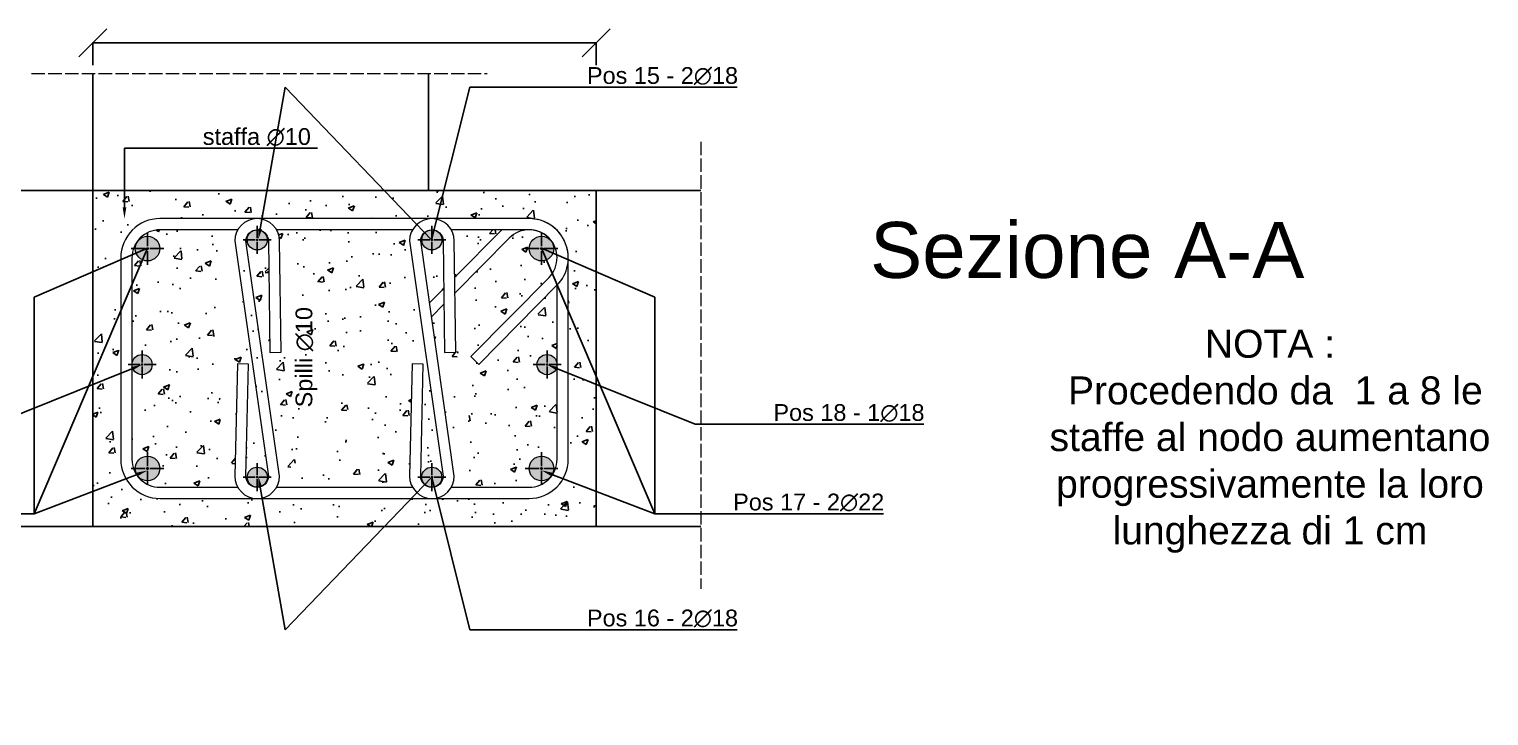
# Model space of a CAD drawing. Header units: millimetres. Extents: x -455371 to 117772, y -78417 to 116564.
# Drawn here: x -332872 to -331568, y 112592 to 113205 of the extents above; entities that cross this region are included whole.
import ezdxf
from ezdxf import colors
from ezdxf.entities.mleader import LeaderData, LeaderLine
from ezdxf.math import Vec2, Vec3

# ---------------------------------------------------------------- set-up
doc = ezdxf.new("R2010")
doc.units = ezdxf.units.MM
doc.linetypes.add('ACAD_ISO02W100', pattern=[15, 12, -3])
doc.linetypes.add('CENTER2', pattern=[28.575, 19.05, -3.175, 3.175, -3.175])
doc.layers.get('0').update_dxf_attribs({"color": 255})
for name, color, linetype, lineweight in [('armature', 5, 'Continuous', 18), ('Cls', 7, 'Continuous', 25), ('quote', 5, 'Continuous', 15), ('RETINO ARMATURE', 253, 'Continuous', 15), ('Scritte', 7, 'Continuous', 15), ('staffe', 10, 'Continuous', 15), ('tratteggio 1 a 50', 230, 'ACAD_ISO02W100', 15)]:
    doc.layers.add(name, color=color, linetype=linetype, lineweight=lineweight)
doc.layers.add('RETINI', color=253, linetype='Continuous')
doc.styles.get("Standard").update_dxf_attribs({"font": 'arial.ttf'})
doc.dimstyles.new('scala 1 a 10', dxfattribs={"dimtxt": 15, "dimasz": 25, "dimexe": 0.183, "dimexo": 0.1, "dimgap": 20, "dimtad": 2, "dimdec": 0, "dimlfac": 0.1, "dimzin": 0, "dimdsep": 46, "dimtxsty": 'Standard', "dimblk": 'OBLIQUE', "dimcen": -25, "dimadec": 0, "dimazin": 0, "dimtfac": 1, "dimtdec": 0, "dimtofl": 0, "dimtmove": 0, "dimatfit": 3, "dimfxl": 20, "dimfxlon": 1, "dimtolj": 1, "dimtzin": 0, "dimarcsym": 0})
pattern_1 = [(50, (8515.25, 50934.523), (54.6554007, -4.7817257), [5.715, -62.865]), (355, (8515.25, 50934.523), (-10.573026, 57.317054), [4.572, -50.292175]), (100.451445, (8519.805, 50934.125), (44.082374, 52.5353256), [4.857003, -53.427073]), (46.1842, (8515.25, 50949.76), (81.323712, -12.612698), [8.5725, -94.2975]), (96.635558, (8522.03, 50948.71), (71.22124, 74.227837), [7.285507, -80.140682]), (351.18415, (8515.25, 50949.76), (71.22124, 74.227837), [6.85799, -75.43792]), (21, (8522.87, 50945.953), (45.4843174, -30.6795595), [5.715, -62.865]), (326, (8522.87, 50945.953), (18.5406085, 55.25639), [4.572, -50.292]), (71.451445, (8526.66, 50943.396), (64.024926, 24.576831), [4.857003, -53.426981]), (37.5, (8515.25, 50934.523), (0.926581, 25.3665117), [0, -49.6824, 0, -51.054, 0, -50.4825]), (7.5, (8515.25, 50934.523), (20.0458988, 30.0541724), [0, -29.1084, 0, -48.5394, 0, -19.2405]), (327.5, (8498.258, 50934.523), (40.6771786, -1.7186232), [0, -19.05, 0, -59.436, 0, -78.867]), (317.5, (8490.638, 50934.523), (44.4387544, 7.6279473), [0, -24.765, 0, -39.4716, 0, -56.007])]

# ---------------------------------------------------------------- blocks, each defined once
blk = doc.blocks.new('*U2385')
at = {"layer": 'Cls', "color": 0, "linetype": 'CENTER2', "transparency": 16777216}
for p, q in [((0, 2.2), (0, 14.5)), ((-14.5, 0), (-2.2, 0)), ((2.2, 0), (14.5, 0)), ((0, -14.5), (0, -2.2))]:
    blk.add_line(p, q, dxfattribs=at)
at = {"layer": 'Cls', "color": 0, "linetype": 'Continuous', "transparency": 16777216}
for p, q in [((-1.1, 0), (1.1, 0)), ((0, -1.1), (0, 1.1))]:
    blk.add_line(p, q, dxfattribs=at)
blk = doc.blocks.new('*U2386')
at = {"layer": 'Cls', "color": 0, "linetype": 'CENTER2', "transparency": 16777216}
for p, q in [((-12.5, 0), (-1.8, 0)), ((0, 1.8), (0, 12.5)), ((1.8, 0), (12.5, 0)), ((0, -12.5), (0, -1.8))]:
    blk.add_line(p, q, dxfattribs=at)
at = {"layer": 'Cls', "color": 0, "linetype": 'Continuous', "transparency": 16777216}
for p, q in [((-0.9, 0), (0.9, 0)), ((0, -0.9), (0, 0.9))]:
    blk.add_line(p, q, dxfattribs=at)
blk = doc.blocks.new('*U2387')
at = {"layer": 'Cls', "color": 0, "linetype": 'CENTER2', "transparency": 16777216}
for p, q in [((-12.5, 0), (-1.8, 0)), ((0, 1.8), (0, 12.5)), ((1.8, 0), (12.5, 0)), ((0, -12.5), (0, -1.8))]:
    blk.add_line(p, q, dxfattribs=at)
at = {"layer": 'Cls', "color": 0, "linetype": 'Continuous', "transparency": 16777216}
for p, q in [((-0.9, 0), (0.9, 0)), ((0, -0.9), (0, 0.9))]:
    blk.add_line(p, q, dxfattribs=at)
blk = doc.blocks.new('*U2388')
at = {"layer": 'Cls', "color": 0, "linetype": 'CENTER2', "transparency": 16777216}
for p, q in [((-12.5, 0), (-1.8, 0)), ((0, 1.8), (0, 12.5)), ((1.8, 0), (12.5, 0)), ((0, -12.5), (0, -1.8))]:
    blk.add_line(p, q, dxfattribs=at)
at = {"layer": 'Cls', "color": 0, "linetype": 'Continuous', "transparency": 16777216}
for p, q in [((-0.9, 0), (0.9, 0)), ((0, -0.9), (0, 0.9))]:
    blk.add_line(p, q, dxfattribs=at)
blk = doc.blocks.new('*U2389')
at = {"layer": 'Cls', "color": 0, "linetype": 'CENTER2', "transparency": 16777216}
for p, q in [((0, 2.2), (0, 14.5)), ((-14.5, 0), (-2.2, 0)), ((2.2, 0), (14.5, 0)), ((0, -14.5), (0, -2.2))]:
    blk.add_line(p, q, dxfattribs=at)
at = {"layer": 'Cls', "color": 0, "linetype": 'Continuous', "transparency": 16777216}
for p, q in [((-1.1, 0), (1.1, 0)), ((0, -1.1), (0, 1.1))]:
    blk.add_line(p, q, dxfattribs=at)
blk = doc.blocks.new('*U2390')
at = {"layer": 'Cls', "color": 0, "linetype": 'CENTER2', "transparency": 16777216}
for p, q in [((-12.5, 0), (-1.8, 0)), ((0, 1.8), (0, 12.5)), ((1.8, 0), (12.5, 0)), ((0, -12.5), (0, -1.8))]:
    blk.add_line(p, q, dxfattribs=at)
at = {"layer": 'Cls', "color": 0, "linetype": 'Continuous', "transparency": 16777216}
for p, q in [((-0.9, 0), (0.9, 0)), ((0, -0.9), (0, 0.9))]:
    blk.add_line(p, q, dxfattribs=at)
blk = doc.blocks.new('*U2376')
at = {"layer": 'Cls', "color": 0, "linetype": 'CENTER2', "transparency": 16777216}
for p, q in [((0, 2.2), (0, 14.5)), ((-14.5, 0), (-2.2, 0)), ((2.2, 0), (14.5, 0)), ((0, -14.5), (0, -2.2))]:
    blk.add_line(p, q, dxfattribs=at)
at = {"layer": 'Cls', "color": 0, "linetype": 'Continuous', "transparency": 16777216}
for p, q in [((-1.1, 0), (1.1, 0)), ((0, -1.1), (0, 1.1))]:
    blk.add_line(p, q, dxfattribs=at)
blk = doc.blocks.new('*U2377')
at = {"layer": 'Cls', "color": 0, "linetype": 'CENTER2', "transparency": 16777216}
for p, q in [((-12.5, 0), (-1.8, 0)), ((0, 1.8), (0, 12.5)), ((1.8, 0), (12.5, 0)), ((0, -12.5), (0, -1.8))]:
    blk.add_line(p, q, dxfattribs=at)
at = {"layer": 'Cls', "color": 0, "linetype": 'Continuous', "transparency": 16777216}
for p, q in [((-0.9, 0), (0.9, 0)), ((0, -0.9), (0, 0.9))]:
    blk.add_line(p, q, dxfattribs=at)
blk = doc.blocks.new('*U2383')
at = {"layer": 'Cls', "color": 0, "linetype": 'CENTER2', "transparency": 16777216}
for p, q in [((-12.5, 0), (-1.8, 0)), ((0, 1.8), (0, 12.5)), ((1.8, 0), (12.5, 0)), ((0, -12.5), (0, -1.8))]:
    blk.add_line(p, q, dxfattribs=at)
at = {"layer": 'Cls', "color": 0, "linetype": 'Continuous', "transparency": 16777216}
for p, q in [((-0.9, 0), (0.9, 0)), ((0, -0.9), (0, 0.9))]:
    blk.add_line(p, q, dxfattribs=at)
blk = doc.blocks.new('*U2384')
at = {"layer": 'Cls', "color": 0, "linetype": 'CENTER2', "transparency": 16777216}
for p, q in [((0, 2.2), (0, 14.5)), ((-14.5, 0), (-2.2, 0)), ((2.2, 0), (14.5, 0)), ((0, -14.5), (0, -2.2))]:
    blk.add_line(p, q, dxfattribs=at)
at = {"layer": 'Cls', "color": 0, "linetype": 'Continuous', "transparency": 16777216}
for p, q in [((-1.1, 0), (1.1, 0)), ((0, -1.1), (0, 1.1))]:
    blk.add_line(p, q, dxfattribs=at)
blk = doc.blocks.new('_Oblique')
at = {"color": 0, "linetype": 'ByBlock', "lineweight": -2}
blk.add_line((-0.5, -0.5), (0.5, 0.5), dxfattribs=at)
blk = doc.blocks.new('*D2414')
at = {"layer": 'Defpoints', "color": 0, "transparency": 16777216}
for p in [(-332815.4, 113060.7), (-333160, 112760.7), (-332815.4, 112760.7)]:
    blk.add_point(p, dxfattribs=at)
at = {"layer": 'quote', "color": 0, "lineweight": -2, "transparency": 16777216}
for p, q in [((-333140, 113060.7), (-333160.2, 113060.7)), ((-333160, 113060.7), (-333160, 112760.7)), ((-333140, 112760.7), (-333160.2, 112760.7))]:
    blk.add_line(p, q, dxfattribs=at)
at = {"layer": 'quote', "color": 0, "lineweight": -2, "transparency": 16777216, "xscale": 25, "yscale": 25, "zscale": 25}
for p, rotation in [((-333160, 113060.7), 90), ((-333160, 112760.7), 270)]:
    blk.add_blockref('_Oblique', p, dxfattribs=dict(at, rotation=rotation))
at = {"layer": 'quote', "color": 0, "transparency": 16777216, "insert": (-333187.7, 112910.7), "char_height": 15, "attachment_point": 5, "rotation": 90}
blk.add_mtext('\\A1;30', dxfattribs=at)
blk = doc.blocks.new('*D2415')
at = {"layer": 'Defpoints', "color": 0, "transparency": 16777216}
for p in [(-332365.4, 113192.8), (-332815.4, 113060.7), (-332365.4, 113060.7)]:
    blk.add_point(p, dxfattribs=at)
at = {"layer": 'quote', "color": 0, "lineweight": -2, "transparency": 16777216}
for p, q in [((-332815.4, 113172.8), (-332815.4, 113193)), ((-332815.4, 113192.8), (-332365.4, 113192.8)), ((-332365.4, 113172.8), (-332365.4, 113193))]:
    blk.add_line(p, q, dxfattribs=at)
at = {"layer": 'quote', "color": 0, "lineweight": -2, "transparency": 16777216, "xscale": 25, "yscale": 25, "zscale": 25, "rotation": 180}
blk.add_blockref('_Oblique', (-332815.4, 113192.8), dxfattribs=at)
at = {"layer": 'quote', "color": 0, "lineweight": -2, "transparency": 16777216, "xscale": 25, "yscale": 25, "zscale": 25}
blk.add_blockref('_Oblique', (-332365.4, 113192.8), dxfattribs=at)
at = {"layer": 'quote', "color": 0, "transparency": 16777216, "insert": (-332590.4, 113220.5), "char_height": 15, "attachment_point": 5}
blk.add_mtext('\\A1;45', dxfattribs=at)

msp = doc.modelspace()

# ---------------------------------------------------------------- hatches: boundary and pattern name
at = {"layer": 'RETINI'}
h = msp.add_hatch(dxfattribs=at)
h.set_pattern_fill('AR-CONC', color=256, scale=0.3)
h.set_pattern_definition(pattern_1)
h.paths.add_polyline_path([(-332365.4, 113060.7), (-332515.4, 113060.7), (-332815.4, 113060.7), (-332815.4, 112760.7), (-332365.4, 112760.7)])
h.paths.add_polyline_path([(-332390.4, 113000.7), (-332390.4, 112820.7, -0.414214), (-332425.4, 112785.7), (-332755.4, 112785.7, -0.414214), (-332790.4, 112820.7), (-332790.4, 113000.7, -0.414214), (-332755.4, 113035.7), (-332425.4, 113035.7, -0.414214)], flags=16)
h.paths.add_polyline_path([(-332755.5, 113008.9, -1), (-332777.5, 113008.9, -1)], flags=0)
h.paths.add_polyline_path([(-332762.4, 112905.3, -1), (-332780.4, 112905.3, -1)], flags=0)
h.paths.add_polyline_path([(-332755.5, 112812.5, -1), (-332777.5, 112812.5, -1)], flags=0)
h = msp.add_hatch(dxfattribs=at)
h.set_pattern_fill('AR-CONC', color=256, scale=0.3)
h.set_pattern_definition(pattern_1)
h.paths.add_polyline_path([(-332701.5, 113000.7, -0.201566), (-332691, 113025.7), (-332755.4, 113025.7, 0.236232), (-332775.3, 113015.5, -0.722577), (-332755.5, 113008.9, -1), (-332777.5, 113008.9, -0.16273), (-332775.5, 113015.6, 0.161051), (-332780.4, 113000.7), (-332780.4, 112905.3, -1), (-332762.4, 112905.3, -1), (-332780.4, 112905.3), (-332780.4, 112820.7, 0.160357), (-332775.3, 112805.9, -0.161051), (-332777.5, 112812.5, -1), (-332755.5, 112812.5, -0.745706), (-332775.5, 112805.8, 0.23733), (-332755.4, 112795.7), (-332691, 112795.7, -0.201566), (-332701.5, 112820.7)])
h.paths.add_polyline_path([(-332400.4, 112905.3, -1), (-332418.4, 112905.3, -1), (-332400.4, 112905.3), (-332400.4, 112976.2), (-332470.5, 112905.4), (-332477.6, 112912.4), (-332407.6, 112983.1, 0.368329), (-332405.5, 113015.5, -0.161051), (-332403.3, 113008.9, -1), (-332425.3, 113008.9, -0.745706), (-332405.3, 113015.6, 0.465059), (-332443.5, 113018), (-332479.2, 112981.8), (-332479.2, 112820.7, -0.201566), (-332489.7, 112795.7), (-332425.4, 112795.7, 0.236232), (-332405.5, 112805.9, -0.722577), (-332425.3, 112812.5, -1), (-332403.3, 112812.5, -0.16273), (-332405.3, 112805.8, 0.161051), (-332400.4, 112820.7)])
h.paths.add_polyline_path([(-332449.9, 113025.7), (-332489.7, 113025.7, -0.201566), (-332479.2, 113000.7), (-332479.2, 112996.1)])
edge = h.paths.add_edge_path()
edge.add_line((-332688.4, 112808.6), (-332687.8, 112833.8))
edge.add_arc((-332666.5, 112820.7), 25, 148.3741, 209.0154)
edge = h.paths.add_edge_path()
edge.add_line((-332658.5, 112805.7), (-332665.8, 112857))
edge.add_line((-332665.8, 112857), (-332677.6, 112845.1))
edge.add_line((-332677.6, 112845.1), (-332678.5, 112805.7))
edge.add_arc((-332668.5, 112805.7), 10, 180.1907, 251.0639)
edge.add_arc((-332666.5, 112820.7), 25, 258.0563, 259.8929)
edge.add_arc((-332668.4, 112804.7), 9, 180, 253.5583, ccw=False)
edge.add_arc((-332668.4, 112804.7), 9, 0, 180, ccw=False)
edge.add_arc((-332668.4, 112804.7), 9, -86.6939, 0, ccw=False)
edge.add_arc((-332666.5, 112820.7), 25, 266.9715, 267.2915)
edge.add_arc((-332668.5, 112805.7), 10, 274.2839, 359.9959)
edge = h.paths.add_edge_path()
edge.add_line((-332492.3, 113012.7), (-332491.8, 112983.3))
edge.add_line((-332491.8, 112983.3), (-332489.2, 112985.9))
edge.add_line((-332489.2, 112985.9), (-332489.2, 113000.7))
edge.add_arc((-332514.2, 113000.7), 25, 0, 28.5029)
edge = h.paths.add_edge_path()
edge.add_line((-332512.6, 112948.1), (-332492.6, 112808.1))
edge.add_arc((-332514.2, 112820.7), 25, 329.7016, 360)
edge.add_line((-332489.2, 112820.7), (-332489.2, 112971.7))
edge.add_line((-332489.2, 112971.7), (-332491.6, 112969.3))
edge.add_line((-332491.6, 112969.3), (-332490.9, 112916.3))
edge.add_line((-332490.9, 112916.3), (-332500.9, 112916.1))
edge.add_line((-332500.9, 112916.1), (-332501.5, 112959.3))
edge.add_line((-332501.5, 112959.3), (-332512.6, 112948.1))
edge = h.paths.add_edge_path()
edge.add_arc((-332512.3, 113015.7), 10, 94.2831, 179.9965)
edge.add_line((-332522.3, 113015.7), (-332514.4, 112960.5))
edge.add_line((-332514.4, 112960.5), (-332501.7, 112973.3))
edge.add_line((-332501.7, 112973.3), (-332502.3, 113016.1))
edge.add_arc((-332512.3, 113015.7), 10, 2.3098, 71.0753)
edge.add_arc((-332514.2, 113000.7), 25, 78.064, 79.0599)
edge.add_arc((-332512.3, 113016.7), 9, 0, 71.756, ccw=False)
edge.add_arc((-332512.3, 113016.7), 9, -180, 0, ccw=False)
edge.add_arc((-332512.3, 113016.7), 9, 94.5074, 180, ccw=False)
edge.add_arc((-332514.2, 113000.7), 25, 87.2035, 87.2944)
edge = h.paths.add_edge_path()
edge.add_arc((-332512.3, 112805.7), 20, 180, 209.9999)
edge.add_line((-332529.6, 112795.7), (-332642, 112795.7))
edge.add_line((-332642, 112795.7), (-332571.7, 112866.8))
edge.add_line((-332571.7, 112866.8), (-332578.8, 112873.8))
edge.add_line((-332578.8, 112873.8), (-332648.4, 112803.5))
edge.add_arc((-332666.5, 112820.7), 25, 315.8055, 316.3607, ccw=False)
edge.add_arc((-332668.5, 112805.7), 20, 353.0289, 360)
edge.add_line((-332648.5, 112805.7), (-332657.1, 112865.9))
edge.add_line((-332657.1, 112865.9), (-332614.4, 112909))
edge.add_line((-332614.4, 112909), (-332621.5, 112916))
edge.add_line((-332621.5, 112916), (-332691.5, 112845.2))
edge.add_line((-332691.5, 112845.2), (-332691.5, 113000.7))
edge.add_arc((-332666.5, 113000.7), 25, 100.9401, 180, ccw=False)
edge.add_arc((-332668.5, 113016.7), 9, 108.244, 445.4926)
edge.add_arc((-332666.5, 113000.7), 25, 92.7056, 92.7965, ccw=False)
edge.add_arc((-332668.5, 113015.7), 10, 2.3098, 85.7169, ccw=False)
edge.add_line((-332658.5, 113016.1), (-332657.1, 112916.1))
edge.add_line((-332657.1, 112916.1), (-332647.1, 112916.3))
edge.add_line((-332647.1, 112916.3), (-332648.5, 113015.7))
edge.add_arc((-332668.5, 113015.7), 20, 0, 30.0001)
edge.add_line((-332651.1, 113025.7), (-332529.6, 113025.7))
edge.add_arc((-332512.3, 113015.7), 20, 149.9999, 180)
edge.add_line((-332532.3, 113015.7), (-332502.3, 112805.7))
edge.add_arc((-332512.3, 112805.7), 10, 288.9089, 359.9959, ccw=False)
edge.add_arc((-332514.2, 112820.7), 25, 280.1071, 281.9266, ccw=False)
edge.add_arc((-332512.4, 112804.7), 9, 286.4417, 626.6939)
edge.add_arc((-332514.2, 112820.7), 25, 272.7045, 273.0285, ccw=False)
edge.add_arc((-332512.3, 112805.7), 10, 180.1907, 265.7223, ccw=False)
edge.add_line((-332522.3, 112805.7), (-332520, 112905.7))
edge.add_line((-332520, 112905.7), (-332530, 112905.9))
edge.add_line((-332530, 112905.9), (-332532.3, 112805.7))
at = {"layer": 'RETINO ARMATURE'}
h = msp.add_hatch(color=256, dxfattribs=at)
h.dxf.hatch_style = 1
h.paths.add_polyline_path([(-332755.5, 113008.9, 1), (-332777.5, 113008.9, 1)])
h = msp.add_hatch(color=256, dxfattribs=at)
h.dxf.hatch_style = 1
h.paths.add_polyline_path([(-332659.5, 113016.7, 1), (-332677.5, 113016.7, 1)])
h = msp.add_hatch(color=256, dxfattribs=at)
h.dxf.hatch_style = 1
h.paths.add_polyline_path([(-332503.3, 113016.7, 1), (-332521.3, 113016.7, 1)])
h = msp.add_hatch(color=256, dxfattribs=at)
h.dxf.hatch_style = 1
h.paths.add_polyline_path([(-332403.3, 113008.9, 1), (-332425.3, 113008.9, 1)])
h = msp.add_hatch(color=256, dxfattribs=at)
h.dxf.hatch_style = 1
h.paths.add_polyline_path([(-332762.4, 112905.3, 1), (-332780.4, 112905.3, 1)])
h = msp.add_hatch(color=256, dxfattribs=at)
h.dxf.hatch_style = 1
h.paths.add_polyline_path([(-332755.5, 112812.5, 1), (-332777.5, 112812.5, 1)])
h.paths.add_polyline_path([(-332659.4, 112804.7, 1), (-332677.4, 112804.7, 1)])
h.paths.add_polyline_path([(-332503.4, 112804.7, 1), (-332521.4, 112804.7, 1)])
h.paths.add_polyline_path([(-332403.3, 112812.5, 1), (-332425.3, 112812.5, 1)])
h.paths.add_polyline_path([(-332400.4, 112905.3, 1), (-332418.4, 112905.3, 1)])

# ---------------------------------------------------------------- linework, layer by layer
at = {"layer": 'armature'}
for centre, radius in [((-332766.5, 113008.9), 11), ((-332668.5, 113016.7), 9), ((-332512.3, 113016.7), 9), ((-332414.3, 113008.9), 11), ((-332771.4, 112905.3), 9), ((-332409.4, 112905.3), 9), ((-332766.5, 112812.5), 11), ((-332668.4, 112804.7), 9), ((-332512.4, 112804.7), 9), ((-332414.3, 112812.5), 11)]:
    msp.add_circle(centre, radius, dxfattribs=at)
at = {"layer": 'Cls'}
for points in [[(-332815.4, 113165.3), (-332815.4, 113060.7)], [(-332515.4, 113165.3), (-332515.4, 113060.7)], [(-332908.8, 113060.7), (-332815.4, 113060.7)], [(-332815.4, 113060.7), (-332815.4, 112760.7), (-332365.4, 112760.7), (-332365.4, 113060.7), (-332815.4, 113060.7), (-332815.4, 112910.7)], [(-332272, 113060.7), (-332365.4, 113060.7)], [(-332815.4, 112760.7), (-332908.8, 112760.7)], [(-332365.4, 112760.7), (-332272, 112760.7)]]:
    msp.add_lwpolyline(points, dxfattribs=at)
at = {"layer": 'staffe'}
for points in [[(-332790.4, 113000.7), (-332790.4, 112820.7, 0.414214), (-332755.4, 112785.7), (-332425.4, 112785.7, 0.414214), (-332390.4, 112820.7), (-332390.4, 113000.7, 0.414214), (-332425.4, 113035.7), (-332755.4, 113035.7, 0.414214)], [(-332678.5, 112805.7), (-332676.2, 112905.7), (-332686.2, 112905.9), (-332688.5, 112805.7, 0.666247), (-332688.5, 112805.7, 1), (-332648.5, 112805.7), (-332678.5, 113015.7, -0.980013), (-332658.5, 113016.1), (-332657.1, 112916.1), (-332647.1, 112916.3), (-332648.5, 113015.7, 0.666247), (-332648.5, 113015.7, 1), (-332688.5, 113015.7), (-332658.5, 112805.7, -0.998301)], [(-332522.3, 112805.7), (-332520, 112905.7), (-332530, 112905.9), (-332532.3, 112805.7, 0.666247), (-332532.3, 112805.7, 1), (-332492.3, 112805.7), (-332522.3, 113015.7, -0.980013), (-332502.3, 113016.1), (-332500.9, 112916.1), (-332490.9, 112916.3), (-332492.3, 113015.7, 0.666247), (-332492.3, 113015.7, 1), (-332532.3, 113015.7), (-332502.3, 112805.7, -0.998301)]]:
    msp.add_lwpolyline(points, format="xyb", close=True, dxfattribs=at)
for points in [[(-332407.2, 112983.5), (-332477.6, 112912.4), (-332470.5, 112905.4), (-332400.5, 112976.1, 0.666247), (-332425.4, 113035.7, 0.666247)], [(-332685.8, 113025.7), (-332755.4, 113025.7, 0.414214), (-332780.4, 113000.7), (-332780.4, 112820.7, 0.414214), (-332755.4, 112795.7), (-332685.8, 112795.7)], [(-332400.4, 113000.7, 0.414214), (-332425.4, 113025.7), (-332495, 113025.7)], [(-332495, 112795.7), (-332425.4, 112795.7, 0.414214), (-332400.4, 112820.7), (-332400.4, 112976.2)]]:
    msp.add_lwpolyline(points, format="xyb", dxfattribs=at)
for points in [[(-332668.4, 113025.7), (-332668.5, 113025.7)], [(-332529.6, 113025.7), (-332651.1, 113025.7)], [(-332512.3, 113025.7), (-332512.3, 113025.7)], [(-332449.9, 113025.7), (-332491.8, 112983.3)], [(-332491.6, 112969.3), (-332443.2, 113018.3)], [(-332501.7, 112973.3), (-332514.4, 112960.5)], [(-332512.6, 112948.1), (-332501.5, 112959.3)], [(-332668.5, 112795.7), (-332668.4, 112795.7)], [(-332651.1, 112795.7), (-332529.6, 112795.7)], [(-332512.4, 112795.7), (-332512.3, 112795.7)]]:
    msp.add_lwpolyline(points, dxfattribs=at)
msp.add_arc((-332425.4, 113000.7), 25, 315.3064, 135.3064, dxfattribs=at)
at = {"layer": 'tratteggio 1 a 50'}
for points in [[(-332870.2, 113165.3), (-332462.8, 113165.3)], [(-332272, 113104.4), (-332272, 112705)]]:
    msp.add_lwpolyline(points, dxfattribs=at)

# ---------------------------------------------------------------- block references
at = {"layer": 'Cls', "linetype": 'CENTER2'}
for name, p in [('*U2376', (-332766.5, 113008.9)), ('*U2377', (-332668.5, 113016.7)), ('*U2383', (-332512.3, 113016.7)), ('*U2384', (-332414.3, 113008.9)), ('*U2390', (-332771.4, 112905.3)), ('*U2386', (-332409.4, 112905.3)), ('*U2389', (-332766.5, 112812.5)), ('*U2385', (-332414.3, 112812.5)), ('*U2388', (-332668.4, 112804.7)), ('*U2387', (-332512.4, 112804.7))]:
    msp.add_blockref(name, p, dxfattribs=at)

# ---------------------------------------------------------------- texts
at = {"layer": 'quote', "insert": (-332634.2, 112867.1), "char_height": 15, "attachment_point": 1, "rotation": 90}
msp.add_mtext_dynamic_manual_height_columns('Spilli ∅10', width=172.003, gutter_width=12.5, heights=[34.7], dxfattribs=at)
at = {"layer": 'Scritte', "attachment_point": 1}
for s, width, insert, char_height in [('Sezione A-A', 923.094, (-332120.6, 113032.7), 50), ('\\pxqc;NOTA :\\P Procedendo da  1 a 8 le staffe al nodo aumentano progressivamente la loro lunghezza di 1 cm', 449.715, (-331988, 112936.4), 25)]:
    msp.add_mtext_dynamic_manual_height_columns(s, width=width, gutter_width=12.5, heights=[0], dxfattribs=dict(at, insert=insert, char_height=char_height))

# ---------------------------------------------------------------- dimensions: what is measured, and where the dimension line sits
at = {"layer": 'quote'}
for p2, distance, picture, middle in [((-332365.4, 113060.7), 132.1, '*D2415', (-332590.4, 113220.5)), ((-332815.4, 112760.7), -344.6, '*D2414', (-333187.7, 112910.7))]:
    dim = msp.add_aligned_dim(p1=(-332815.4, 113060.7), p2=p2, distance=distance, dimstyle='scala 1 a 10', dxfattribs=at)
    dim.commit()
    dim.dimension.update_dxf_attribs({"geometry": picture, "text_midpoint": middle})

# ---------------------------------------------------------------- leaders
ml = msp.add_multileader_mtext('Standard', dxfattribs=at)
ml.set_content('Pos 15 - 2∅18', color=256)
ml.set_leader_properties()
ml.build(insert=Vec2(0, 0))
ml.multileader.update_dxf_attribs({"text_left_attachment_type": 6, "text_right_attachment_type": 6, "dogleg_length": 20, "arrow_head_size": 10})
ctx = ml.context
ctx.base_point, ctx.char_height, ctx.arrow_head_size, ctx.landing_gap_size, ctx.plane_origin = Vec3(-332423.7, 113153), 15, 10, 50, Vec3(-332776.2, 113008.9)
ctx.left_attachment, ctx.right_attachment = 6, 6
notes = []
notes.append((ctx, [(0, (1, 1, 0), (-332443.7, 113153), (1, 0), 20, [(2, [(-332667.6, 113016.7), (-332643.6, 113153), (-332512.6, 113016.7), (-332478.5, 113153)], 0, [])])]))
ctx.mtext.insert, ctx.mtext.flow_direction = Vec3(-332373.7, 113171), 5
ml = msp.add_multileader_mtext('Standard', dxfattribs=at)
ml.set_content('staffa ∅10', color=256)
ml.set_leader_properties()
ml.build(insert=Vec2(0, 0))
ml.multileader.update_dxf_attribs({"text_left_attachment_type": 6, "text_right_attachment_type": 6, "dogleg_length": 20, "arrow_head_size": 10})
ctx = ml.context
ctx.base_point, ctx.char_height, ctx.arrow_head_size, ctx.landing_gap_size, ctx.plane_origin = Vec3(-332767.1, 113098.5), 15, 10, 50, Vec3(-332887, 113028.9)
ctx.left_attachment, ctx.right_attachment = 6, 6
notes.append((ctx, [(0, (1, 1, 0), (-332787.1, 113098.5), (1, 0), 20, [(1, [(-332787.1, 113035.7), (-332787.1, 113098.5)], 0, [])])]))
ctx.mtext.insert, ctx.mtext.flow_direction = Vec3(-332717.1, 113116.5), 5
ml = msp.add_multileader_mtext('Standard', dxfattribs=at)
ml.set_content('Pos 13 - 2∅22', color=256)
ml.set_leader_properties()
ml.build(insert=Vec2(0, 0))
ml.multileader.update_dxf_attribs({"text_left_attachment_type": 6, "text_right_attachment_type": 6, "dogleg_length": 20, "arrow_head_size": 10})
ctx = ml.context
ctx.base_point, ctx.char_height, ctx.arrow_head_size, ctx.landing_gap_size, ctx.plane_origin = Vec3(-333120.2, 112772.1), 15, 10, 50, Vec3(-332766.5, 112810.8)
ctx.left_attachment, ctx.right_attachment, ctx.text_align_type = 6, 6, 2
notes.append((ctx, [(0, (1, 1, 0), (-332867.8, 112772.1), (-1, 0), 20, [(1, [(-332766.5, 112810.8), (-332867.8, 112772.1), (-332766.5, 113009.2), (-332867.8, 112965.6)], 0, [])])]))
ctx.mtext.insert, ctx.mtext.alignment, ctx.mtext.flow_direction = Vec3(-332937.8, 112790.1), 3, 5
ml = msp.add_multileader_mtext('Standard', dxfattribs=at)
ml.set_content('Pos 17 - 2∅22', color=256)
ml.set_leader_properties()
ml.build(insert=Vec2(0, 0))
ml.multileader.update_dxf_attribs({"text_left_attachment_type": 6, "text_right_attachment_type": 6, "dogleg_length": 20, "arrow_head_size": 10})
ctx = ml.context
ctx.base_point, ctx.char_height, ctx.arrow_head_size, ctx.landing_gap_size, ctx.plane_origin = Vec3(-332293, 112772.1), 15, 10, 50, Vec3(-332414.3, 112810.8)
ctx.left_attachment, ctx.right_attachment = 6, 6
notes.append((ctx, [(0, (1, 1, 0), (-332313, 112772.1), (1, 0), 20, [(1, [(-332414.3, 112810.8), (-332313, 112772.1), (-332414.3, 113009.2), (-332313, 112965.6)], 0, [])])]))
ctx.mtext.insert, ctx.mtext.flow_direction = Vec3(-332243, 112790.1), 5
ml = msp.add_multileader_mtext('Standard', dxfattribs=at)
ml.set_content('Pos 14 - 1∅18', color=256)
ml.set_leader_properties()
ml.build(insert=Vec2(0, 0))
ml.multileader.update_dxf_attribs({"text_left_attachment_type": 6, "text_right_attachment_type": 6, "dogleg_length": 20, "arrow_head_size": 10})
ctx = ml.context
ctx.base_point, ctx.char_height, ctx.arrow_head_size, ctx.landing_gap_size, ctx.plane_origin = Vec3(-333156.4, 112852), 15, 10, 50, Vec3(-332459.4, 112769.8)
ctx.left_attachment, ctx.right_attachment, ctx.text_align_type = 6, 6, 2
notes.append((ctx, [(0, (1, 1, 0), (-332903.8, 112852), (-1, 0), 20, [(3, [(-332771.4, 112905.3), (-332903.8, 112852)], 0, [])])]))
ctx.mtext.insert, ctx.mtext.alignment, ctx.mtext.flow_direction = Vec3(-332973.8, 112870), 3, 5
ml = msp.add_multileader_mtext('Standard', dxfattribs=at)
ml.set_content('Pos 18 - 1∅18', color=256)
ml.set_leader_properties()
ml.build(insert=Vec2(0, 0))
ml.multileader.update_dxf_attribs({"text_left_attachment_type": 6, "text_right_attachment_type": 6, "dogleg_length": 20, "arrow_head_size": 10})
ctx = ml.context
ctx.base_point, ctx.char_height, ctx.arrow_head_size, ctx.landing_gap_size, ctx.plane_origin = Vec3(-332257, 112852), 15, 10, 50, Vec3(-332721.4, 112769.8)
ctx.left_attachment, ctx.right_attachment = 6, 6
notes.append((ctx, [(0, (1, 1, 0), (-332277, 112852), (1, 0), 20, [(3, [(-332409.4, 112905.3), (-332277, 112852)], 0, [])])]))
ctx.mtext.insert, ctx.mtext.flow_direction = Vec3(-332207, 112870), 5
ml = msp.add_multileader_mtext('Standard', dxfattribs=at)
ml.set_content('Pos 16 - 2∅18', color=256)
ml.set_leader_properties()
ml.build(insert=Vec2(0, 0))
ml.multileader.update_dxf_attribs({"text_left_attachment_type": 6, "text_right_attachment_type": 6, "dogleg_length": 20, "arrow_head_size": 10})
ctx = ml.context
ctx.base_point, ctx.char_height, ctx.arrow_head_size, ctx.landing_gap_size, ctx.plane_origin = Vec3(-332423.7, 112668.5), 15, 10, 50, Vec3(-332776.2, 112812.5)
ctx.left_attachment, ctx.right_attachment = 6, 6
notes.append((ctx, [(0, (1, 1, 0), (-332443.7, 112668.5), (1, 0), 20, [(2, [(-332667.5, 112805.7), (-332643.6, 112668.5), (-332512.4, 112804.7), (-332478.5, 112668.5)], 0, [])])]))
ctx.mtext.insert, ctx.mtext.flow_direction = Vec3(-332373.7, 112686.5), 5
for ctx, leaders in notes:
    for number, flags, end, landing, length, lines in leaders:
        leader = LeaderData()
        leader.index, (leader.has_last_leader_line, leader.has_dogleg_vector, leader.attachment_direction) = number, flags
        leader.last_leader_point, leader.dogleg_vector, leader.dogleg_length = Vec3(end), Vec3(landing), length
        for number, points, colour, breaks in lines:
            line = LeaderLine()
            line.index, line.vertices, line.color, line.breaks = number, Vec3.list(points), colors.encode_raw_color(colour), breaks
            leader.lines.append(line)
        ctx.leaders.append(leader)

doc.saveas('drawing.dxf')
